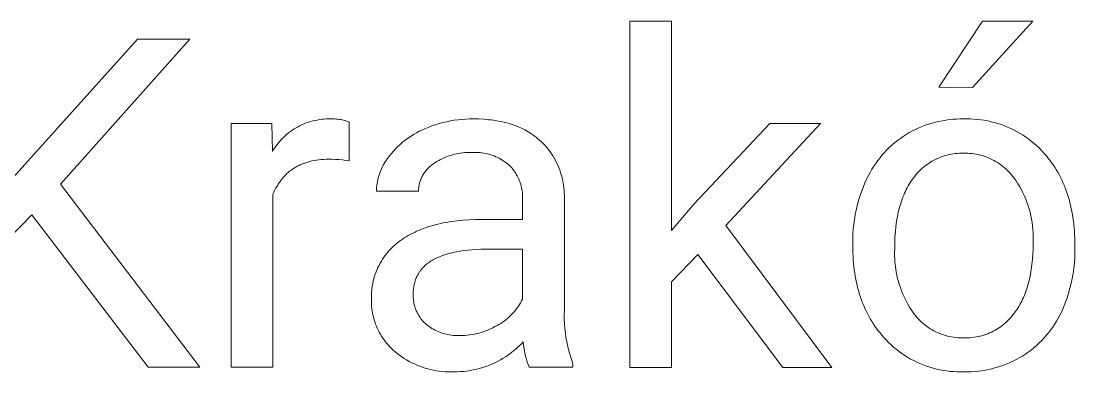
# Model space of a CAD drawing. Header units: millimetres. Extents: x 0 to 4468, y 0 to 3122.
# Drawn here: x 3651.7 to 3787.5, y 352.5 to 397.7 of the extents above; entities that cross this region are included whole.
import ezdxf

# ---------------------------------------------------------------- set-up
doc = ezdxf.new("R2010")
doc.units = ezdxf.units.MM
doc.header["$MEASUREMENT"] = 0
doc.layers.add('Domyślny', color=7, linetype='Continuous', true_color=0x000000)

msp = doc.modelspace()

# ---------------------------------------------------------------- linework, layer by layer
at = {"layer": 'Domyślny', "color": 18, "lineweight": 15, "true_color": 0x000000}
for p, q in [((3730.11, 353.09), (3730.11, 397.72)), ((3730.11, 397.72), (3735.49, 397.72)), ((3735.49, 397.72), (3735.49, 370.73)), ((3769.93, 389.21), (3775.54, 397.73)), ((3782.04, 397.73), (3774.26, 389.19)), ((3775.54, 397.73), (3782.04, 397.73)), ((3647.84, 374.48), (3666.65, 395.4)), ((3673.39, 395.4), (3656.74, 376.73)), ((3666.65, 395.4), (3673.39, 395.4)), ((3774.26, 389.19), (3769.93, 389.21)), ((3678.74, 353.1), (3678.74, 384.54)), ((3678.74, 384.54), (3683.97, 384.54)), ((3683.97, 384.54), (3684.06, 380.91)), ((3687.61, 384.25), (3687.87, 384.38)), ((3687.87, 384.38), (3688.14, 384.49)), ((3688.14, 384.49), (3688.41, 384.6)), ((3688.41, 384.6), (3688.69, 384.7)), ((3688.69, 384.7), (3688.96, 384.78)), ((3688.96, 384.78), (3689.24, 384.86)), ((3689.24, 384.86), (3689.53, 384.93)), ((3689.53, 384.93), (3689.81, 384.98)), ((3689.81, 384.98), (3690.1, 385.03)), ((3690.1, 385.03), (3690.39, 385.07)), ((3690.39, 385.07), (3690.68, 385.1)), ((3690.68, 385.1), (3690.97, 385.11)), ((3690.97, 385.11), (3691.26, 385.12)), ((3691.26, 385.12), (3691.55, 385.12)), ((3691.55, 385.12), (3691.74, 385.12)), ((3691.74, 385.12), (3691.93, 385.12)), ((3691.93, 385.12), (3692.12, 385.12)), ((3692.12, 385.12), (3692.3, 385.1)), ((3692.3, 385.1), (3692.49, 385.09)), ((3692.49, 385.09), (3692.67, 385.06)), ((3692.67, 385.06), (3692.86, 385.03)), ((3692.86, 385.03), (3693.04, 384.99)), ((3693.04, 384.99), (3693.22, 384.95)), ((3693.22, 384.95), (3693.41, 384.9)), ((3693.41, 384.9), (3693.58, 384.84)), ((3693.58, 384.84), (3693.76, 384.78)), ((3693.76, 384.78), (3693.94, 384.71)), ((3693.94, 384.71), (3693.94, 379.71)), ((3704.59, 384.21), (3705.06, 384.37)), ((3705.06, 384.37), (3705.53, 384.52)), ((3705.53, 384.52), (3706.01, 384.65)), ((3706.01, 384.65), (3706.5, 384.76)), ((3706.5, 384.76), (3706.98, 384.86)), ((3706.98, 384.86), (3707.47, 384.94)), ((3707.47, 384.94), (3707.96, 385.01)), ((3707.96, 385.01), (3708.46, 385.06)), ((3708.46, 385.06), (3708.95, 385.1)), ((3708.95, 385.1), (3709.45, 385.12)), ((3709.45, 385.12), (3709.95, 385.12)), ((3709.95, 385.12), (3710.62, 385.11)), ((3710.62, 385.11), (3711.27, 385.08)), ((3711.27, 385.08), (3711.59, 385.05)), ((3711.59, 385.05), (3711.9, 385.02)), ((3711.9, 385.02), (3712.21, 384.99)), ((3712.21, 384.99), (3712.52, 384.95)), ((3712.52, 384.95), (3712.82, 384.91)), ((3712.82, 384.91), (3713.12, 384.85)), ((3713.12, 384.85), (3713.41, 384.8)), ((3713.41, 384.8), (3713.7, 384.74)), ((3713.7, 384.74), (3713.98, 384.67)), ((3713.98, 384.67), (3714.26, 384.6)), ((3714.26, 384.6), (3714.53, 384.52)), ((3714.53, 384.52), (3714.8, 384.44)), ((3714.8, 384.44), (3715.06, 384.35)), ((3715.06, 384.35), (3715.32, 384.26)), ((3738.37, 374.19), (3748.16, 384.54)), ((3754.69, 384.54), (3742.46, 371.4)), ((3748.16, 384.54), (3754.69, 384.54)), ((3768.18, 384.3), (3768.61, 384.45)), ((3768.61, 384.45), (3769.05, 384.58)), ((3769.05, 384.58), (3769.49, 384.7)), ((3769.49, 384.7), (3769.93, 384.8)), ((3769.93, 384.8), (3770.38, 384.89)), ((3770.38, 384.89), (3770.83, 384.97)), ((3770.83, 384.97), (3771.28, 385.03)), ((3771.28, 385.03), (3771.73, 385.07)), ((3771.73, 385.07), (3772.19, 385.1)), ((3772.19, 385.1), (3772.64, 385.11)), ((3772.64, 385.11), (3773.1, 385.11)), ((3773.1, 385.11), (3773.55, 385.12)), ((3773.55, 385.12), (3774, 385.12)), ((3774, 385.12), (3774.45, 385.1)), ((3774.45, 385.1), (3774.89, 385.06)), ((3774.89, 385.06), (3775.34, 385.01)), ((3775.34, 385.01), (3775.78, 384.94)), ((3775.78, 384.94), (3776.23, 384.86)), ((3776.23, 384.86), (3776.66, 384.76)), ((3776.66, 384.76), (3777.1, 384.65)), ((3777.1, 384.65), (3777.53, 384.52)), ((3777.53, 384.52), (3777.96, 384.38)), ((3777.96, 384.38), (3778.38, 384.23)), ((3685.69, 382.94), (3685.91, 383.14)), ((3685.91, 383.14), (3686.13, 383.32)), ((3686.13, 383.32), (3686.36, 383.5)), ((3686.36, 383.5), (3686.6, 383.67)), ((3686.6, 383.67), (3686.85, 383.83)), ((3686.85, 383.83), (3687.09, 383.98)), ((3687.09, 383.98), (3687.35, 384.12)), ((3687.35, 384.12), (3687.61, 384.25)), ((3701.97, 382.95), (3702.29, 383.15)), ((3702.29, 383.15), (3702.63, 383.34)), ((3702.63, 383.34), (3702.97, 383.52)), ((3702.97, 383.52), (3703.31, 383.69)), ((3703.31, 383.69), (3703.67, 383.84)), ((3703.67, 383.84), (3704.12, 384.03)), ((3704.12, 384.03), (3704.59, 384.21)), ((3715.32, 384.26), (3715.58, 384.16)), ((3715.58, 384.16), (3715.82, 384.06)), ((3715.82, 384.06), (3716.07, 383.95)), ((3716.07, 383.95), (3716.31, 383.83)), ((3716.31, 383.83), (3716.55, 383.71)), ((3716.55, 383.71), (3716.78, 383.59)), ((3716.78, 383.59), (3717, 383.46)), ((3717, 383.46), (3717.23, 383.32)), ((3717.23, 383.32), (3717.44, 383.18)), ((3717.44, 383.18), (3717.65, 383.04)), ((3717.65, 383.04), (3717.86, 382.88)), ((3765.34, 382.87), (3765.72, 383.12)), ((3765.72, 383.12), (3766.11, 383.35)), ((3766.11, 383.35), (3766.51, 383.57)), ((3766.51, 383.57), (3766.92, 383.77)), ((3766.92, 383.77), (3767.34, 383.96)), ((3767.34, 383.96), (3767.76, 384.14)), ((3767.76, 384.14), (3768.18, 384.3)), ((3778.38, 384.23), (3778.79, 384.06)), ((3778.79, 384.06), (3779.2, 383.88)), ((3779.2, 383.88), (3779.61, 383.68)), ((3779.61, 383.68), (3780.01, 383.47)), ((3780.01, 383.47), (3780.4, 383.25)), ((3780.4, 383.25), (3780.78, 383.01)), ((3780.78, 383.01), (3781.15, 382.76)), ((3684.36, 381.4), (3684.53, 381.64)), ((3684.53, 381.64), (3684.7, 381.87)), ((3684.7, 381.87), (3684.88, 382.1)), ((3684.88, 382.1), (3685.07, 382.32)), ((3685.07, 382.32), (3685.27, 382.54)), ((3685.27, 382.54), (3685.48, 382.74)), ((3685.48, 382.74), (3685.69, 382.94)), ((3700.16, 381.52), (3700.44, 381.78)), ((3700.44, 381.78), (3700.73, 382.04)), ((3700.73, 382.04), (3701.03, 382.28)), ((3701.03, 382.28), (3701.33, 382.52)), ((3701.33, 382.52), (3701.65, 382.74)), ((3701.65, 382.74), (3701.97, 382.95)), ((3717.86, 382.88), (3718.06, 382.73)), ((3718.06, 382.73), (3718.26, 382.57)), ((3718.26, 382.57), (3718.46, 382.4)), ((3718.46, 382.4), (3718.7, 382.17)), ((3718.7, 382.17), (3718.94, 381.93)), ((3718.94, 381.93), (3719.17, 381.68)), ((3719.17, 381.68), (3719.39, 381.43)), ((3763.57, 381.46), (3763.9, 381.76)), ((3763.9, 381.76), (3764.25, 382.06)), ((3764.25, 382.06), (3764.6, 382.34)), ((3764.6, 382.34), (3764.96, 382.61)), ((3764.96, 382.61), (3765.34, 382.87)), ((3781.15, 382.76), (3781.52, 382.5)), ((3781.52, 382.5), (3781.87, 382.22)), ((3781.87, 382.22), (3782.22, 381.94)), ((3782.22, 381.94), (3782.55, 381.64)), ((3782.55, 381.64), (3782.88, 381.33)), ((3684.06, 380.91), (3684.2, 381.16)), ((3684.2, 381.16), (3684.36, 381.4)), ((3698.99, 380.18), (3699.14, 380.37)), ((3699.14, 380.37), (3699.38, 380.67)), ((3699.38, 380.67), (3699.63, 380.96)), ((3699.63, 380.96), (3699.89, 381.25)), ((3699.89, 381.25), (3700.16, 381.52)), ((3706.71, 380.33), (3706.46, 380.24)), ((3706.97, 380.42), (3706.71, 380.33)), ((3707.23, 380.5), (3706.97, 380.42)), ((3707.49, 380.57), (3707.23, 380.5)), ((3707.75, 380.63), (3707.49, 380.57)), ((3708.02, 380.68), (3707.75, 380.63)), ((3708.28, 380.72), (3708.02, 380.68)), ((3708.55, 380.75), (3708.28, 380.72)), ((3708.82, 380.78), (3708.55, 380.75)), ((3709.09, 380.79), (3708.82, 380.78)), ((3709.36, 380.79), (3709.09, 380.79)), ((3709.63, 380.79), (3709.36, 380.79)), ((3709.87, 380.8), (3709.63, 380.79)), ((3710.1, 380.81), (3709.87, 380.8)), ((3710.33, 380.81), (3710.1, 380.81)), ((3710.57, 380.79), (3710.33, 380.81)), ((3710.8, 380.78), (3710.57, 380.79)), ((3711.03, 380.75), (3710.8, 380.78)), ((3711.27, 380.71), (3711.03, 380.75)), ((3711.5, 380.67), (3711.27, 380.71)), ((3711.72, 380.62), (3711.5, 380.67)), ((3711.95, 380.56), (3711.72, 380.62)), ((3712.17, 380.49), (3711.95, 380.56)), ((3712.4, 380.42), (3712.17, 380.49)), ((3712.62, 380.34), (3712.4, 380.42)), ((3712.83, 380.25), (3712.62, 380.34)), ((3719.39, 381.43), (3719.6, 381.17)), ((3719.6, 381.17), (3719.8, 380.9)), ((3719.8, 380.9), (3719.99, 380.62)), ((3719.99, 380.62), (3720.17, 380.34)), ((3720.17, 380.34), (3720.35, 380.06)), ((3762.34, 380.12), (3762.63, 380.47)), ((3762.63, 380.47), (3762.93, 380.81)), ((3762.93, 380.81), (3763.24, 381.14)), ((3763.24, 381.14), (3763.57, 381.46)), ((3770.48, 380.31), (3770.23, 380.22)), ((3770.74, 380.39), (3770.48, 380.31)), ((3770.99, 380.46), (3770.74, 380.39)), ((3771.25, 380.52), (3770.99, 380.46)), ((3771.51, 380.57), (3771.25, 380.52)), ((3771.77, 380.61), (3771.51, 380.57)), ((3772.04, 380.65), (3771.77, 380.61)), ((3772.3, 380.67), (3772.04, 380.65)), ((3772.57, 380.69), (3772.3, 380.67)), ((3772.83, 380.7), (3772.57, 380.69)), ((3773.1, 380.7), (3772.83, 380.7)), ((3773.37, 380.7), (3773.1, 380.7)), ((3773.64, 380.69), (3773.37, 380.7)), ((3773.91, 380.68), (3773.64, 380.69)), ((3774.18, 380.65), (3773.91, 380.68)), ((3774.45, 380.62), (3774.18, 380.65)), ((3774.71, 380.57), (3774.45, 380.62)), ((3774.98, 380.52), (3774.71, 380.57)), ((3775.24, 380.46), (3774.98, 380.52)), ((3775.5, 380.39), (3775.24, 380.46)), ((3775.76, 380.31), (3775.5, 380.39)), ((3776.01, 380.22), (3775.76, 380.31)), ((3782.88, 381.33), (3783.2, 381.01)), ((3783.2, 381.01), (3783.5, 380.68)), ((3783.5, 380.68), (3783.74, 380.4)), ((3783.74, 380.4), (3783.98, 380.11)), ((3687.09, 378.93), (3686.97, 378.86)), ((3687.2, 378.99), (3687.09, 378.93)), ((3687.32, 379.06), (3687.2, 378.99)), ((3687.44, 379.12), (3687.32, 379.06)), ((3687.56, 379.17), (3687.44, 379.12)), ((3687.68, 379.23), (3687.56, 379.17)), ((3687.81, 379.29), (3687.68, 379.23)), ((3687.93, 379.34), (3687.81, 379.29)), ((3688.06, 379.39), (3687.93, 379.34)), ((3688.19, 379.43), (3688.06, 379.39)), ((3688.32, 379.48), (3688.19, 379.43)), ((3688.45, 379.52), (3688.32, 379.48)), ((3688.59, 379.56), (3688.45, 379.52)), ((3688.72, 379.6), (3688.59, 379.56)), ((3688.86, 379.64), (3688.72, 379.6)), ((3689, 379.67), (3688.86, 379.64)), ((3689.14, 379.71), (3689, 379.67)), ((3689.43, 379.76), (3689.14, 379.71)), ((3689.72, 379.81), (3689.43, 379.76)), ((3690.02, 379.85), (3689.72, 379.81)), ((3690.33, 379.88), (3690.02, 379.85)), ((3690.64, 379.91), (3690.33, 379.88)), ((3690.96, 379.92), (3690.64, 379.91)), ((3691.29, 379.92), (3690.96, 379.92)), ((3691.73, 379.92), (3691.29, 379.92)), ((3692.17, 379.91), (3691.73, 379.92)), ((3692.62, 379.88), (3692.17, 379.91)), ((3693.06, 379.84), (3692.62, 379.88)), ((3693.5, 379.78), (3693.06, 379.84)), ((3693.94, 379.71), (3693.5, 379.78)), ((3698.1, 378.7), (3698.2, 378.92)), ((3698.2, 378.92), (3698.32, 379.14)), ((3698.32, 379.14), (3698.44, 379.36)), ((3698.44, 379.36), (3698.56, 379.57)), ((3698.56, 379.57), (3698.7, 379.78)), ((3698.7, 379.78), (3698.84, 379.98)), ((3698.84, 379.98), (3698.99, 380.18)), ((3704.32, 378.97), (3704.21, 378.87)), ((3704.44, 379.07), (3704.32, 378.97)), ((3704.55, 379.16), (3704.44, 379.07)), ((3704.67, 379.25), (3704.55, 379.16)), ((3704.8, 379.33), (3704.67, 379.25)), ((3705.02, 379.49), (3704.8, 379.33)), ((3705.25, 379.63), (3705.02, 379.49)), ((3705.48, 379.77), (3705.25, 379.63)), ((3705.72, 379.9), (3705.48, 379.77)), ((3705.96, 380.02), (3705.72, 379.9)), ((3706.21, 380.13), (3705.96, 380.02)), ((3706.46, 380.24), (3706.21, 380.13)), ((3713.04, 380.15), (3712.83, 380.25)), ((3713.25, 380.05), (3713.04, 380.15)), ((3713.46, 379.93), (3713.25, 380.05)), ((3713.66, 379.82), (3713.46, 379.93)), ((3713.86, 379.69), (3713.66, 379.82)), ((3714.05, 379.56), (3713.86, 379.69)), ((3714.24, 379.42), (3714.05, 379.56)), ((3714.42, 379.28), (3714.24, 379.42)), ((3714.6, 379.12), (3714.42, 379.28)), ((3714.74, 378.97), (3714.6, 379.12)), ((3714.88, 378.82), (3714.74, 378.97)), ((3720.35, 380.06), (3720.51, 379.76)), ((3720.51, 379.76), (3720.66, 379.46)), ((3720.66, 379.46), (3720.81, 379.16)), ((3720.81, 379.16), (3720.94, 378.85)), ((3761.3, 378.63), (3761.54, 379.01)), ((3761.54, 379.01), (3761.79, 379.39)), ((3761.79, 379.39), (3762.06, 379.76)), ((3762.06, 379.76), (3762.34, 380.12)), ((3768.15, 379.06), (3767.94, 378.89)), ((3768.36, 379.22), (3768.15, 379.06)), ((3768.58, 379.37), (3768.36, 379.22)), ((3768.8, 379.52), (3768.58, 379.37)), ((3769.03, 379.66), (3768.8, 379.52)), ((3769.26, 379.79), (3769.03, 379.66)), ((3769.5, 379.91), (3769.26, 379.79)), ((3769.74, 380.02), (3769.5, 379.91)), ((3769.98, 380.12), (3769.74, 380.02)), ((3770.23, 380.22), (3769.98, 380.12)), ((3776.27, 380.12), (3776.01, 380.22)), ((3776.51, 380.01), (3776.27, 380.12)), ((3776.76, 379.9), (3776.51, 380.01)), ((3777, 379.78), (3776.76, 379.9)), ((3777.24, 379.65), (3777, 379.78)), ((3777.47, 379.51), (3777.24, 379.65)), ((3777.69, 379.36), (3777.47, 379.51)), ((3777.92, 379.2), (3777.69, 379.36)), ((3778.13, 379.04), (3777.92, 379.2)), ((3778.34, 378.87), (3778.13, 379.04)), ((3783.98, 380.11), (3784.21, 379.82)), ((3784.21, 379.82), (3784.43, 379.52)), ((3784.43, 379.52), (3784.64, 379.21)), ((3784.64, 379.21), (3784.85, 378.9)), ((3784.85, 378.9), (3785.05, 378.59)), ((3685.45, 377.59), (3685.36, 377.49)), ((3685.54, 377.69), (3685.45, 377.59)), ((3685.63, 377.79), (3685.54, 377.69)), ((3685.72, 377.88), (3685.63, 377.79)), ((3685.82, 377.97), (3685.72, 377.88)), ((3685.92, 378.07), (3685.82, 377.97)), ((3686.01, 378.16), (3685.92, 378.07)), ((3686.11, 378.24), (3686.01, 378.16)), ((3686.22, 378.33), (3686.11, 378.24)), ((3686.32, 378.41), (3686.22, 378.33)), ((3686.42, 378.49), (3686.32, 378.41)), ((3686.53, 378.57), (3686.42, 378.49)), ((3686.64, 378.64), (3686.53, 378.57)), ((3686.75, 378.72), (3686.64, 378.64)), ((3686.86, 378.79), (3686.75, 378.72)), ((3686.97, 378.86), (3686.86, 378.79)), ((3697.69, 377.53), (3697.75, 377.77)), ((3697.75, 377.77), (3697.83, 378.01)), ((3697.83, 378.01), (3697.91, 378.24)), ((3697.91, 378.24), (3698, 378.47)), ((3698, 378.47), (3698.1, 378.7)), ((3703.26, 377.55), (3703.2, 377.41)), ((3703.33, 377.68), (3703.26, 377.55)), ((3703.39, 377.82), (3703.33, 377.68)), ((3703.47, 377.95), (3703.39, 377.82)), ((3703.55, 378.07), (3703.47, 377.95)), ((3703.63, 378.2), (3703.55, 378.07)), ((3703.72, 378.32), (3703.63, 378.2)), ((3703.81, 378.43), (3703.72, 378.32)), ((3703.9, 378.55), (3703.81, 378.43)), ((3704, 378.66), (3703.9, 378.55)), ((3704.11, 378.77), (3704, 378.66)), ((3704.21, 378.87), (3704.11, 378.77)), ((3715.01, 378.66), (3714.88, 378.82)), ((3715.13, 378.5), (3715.01, 378.66)), ((3715.25, 378.33), (3715.13, 378.5)), ((3715.36, 378.16), (3715.25, 378.33)), ((3715.47, 377.98), (3715.36, 378.16)), ((3715.57, 377.8), (3715.47, 377.98)), ((3715.66, 377.62), (3715.57, 377.8)), ((3715.75, 377.43), (3715.66, 377.62)), ((3720.94, 378.85), (3721.06, 378.54)), ((3721.06, 378.54), (3721.17, 378.22)), ((3721.17, 378.22), (3721.27, 377.9)), ((3721.27, 377.9), (3721.36, 377.57)), ((3721.36, 377.57), (3721.43, 377.25)), ((3760.66, 377.42), (3760.86, 377.83)), ((3760.86, 377.83), (3761.07, 378.23)), ((3761.07, 378.23), (3761.3, 378.63)), ((3766.67, 377.54), (3766.52, 377.34)), ((3766.83, 377.75), (3766.67, 377.54)), ((3767, 377.96), (3766.83, 377.75)), ((3767.18, 378.16), (3767, 377.96)), ((3767.36, 378.35), (3767.18, 378.16)), ((3767.55, 378.54), (3767.36, 378.35)), ((3767.74, 378.72), (3767.55, 378.54)), ((3767.94, 378.89), (3767.74, 378.72)), ((3778.55, 378.7), (3778.34, 378.87)), ((3778.74, 378.51), (3778.55, 378.7)), ((3778.93, 378.32), (3778.74, 378.51)), ((3779.12, 378.12), (3778.93, 378.32)), ((3779.3, 377.92), (3779.12, 378.12)), ((3779.47, 377.71), (3779.3, 377.92)), ((3779.63, 377.5), (3779.47, 377.71)), ((3785.05, 378.59), (3785.24, 378.27)), ((3785.24, 378.27), (3785.42, 377.94)), ((3785.42, 377.94), (3785.59, 377.61)), ((3785.59, 377.61), (3785.76, 377.27)), ((3656.74, 376.73), (3674.7, 353.1)), ((3684.5, 376.22), (3684.37, 375.96)), ((3684.64, 376.47), (3684.5, 376.22)), ((3684.72, 376.59), (3684.64, 376.47)), ((3684.79, 376.71), (3684.72, 376.59)), ((3684.87, 376.83), (3684.79, 376.71)), ((3684.95, 376.94), (3684.87, 376.83)), ((3685.03, 377.05), (3684.95, 376.94)), ((3685.11, 377.17), (3685.03, 377.05)), ((3685.19, 377.27), (3685.11, 377.17)), ((3685.28, 377.38), (3685.19, 377.27)), ((3685.36, 377.49), (3685.28, 377.38)), ((3697.46, 376.07), (3697.47, 376.32)), ((3697.47, 376.32), (3697.5, 376.56)), ((3697.5, 376.56), (3697.53, 376.81)), ((3697.53, 376.81), (3697.58, 377.05)), ((3697.58, 377.05), (3697.63, 377.29)), ((3697.63, 377.29), (3697.69, 377.53)), ((3702.89, 376.27), (3702.88, 376.12)), ((3702.91, 376.41), (3702.89, 376.27)), ((3702.94, 376.56), (3702.91, 376.41)), ((3702.97, 376.71), (3702.94, 376.56)), ((3703.01, 376.85), (3702.97, 376.71)), ((3703.05, 376.99), (3703.01, 376.85)), ((3703.09, 377.14), (3703.05, 376.99)), ((3703.14, 377.28), (3703.09, 377.14)), ((3703.2, 377.41), (3703.14, 377.28)), ((3715.83, 377.24), (3715.75, 377.43)), ((3715.91, 377.05), (3715.83, 377.24)), ((3715.98, 376.86), (3715.91, 377.05)), ((3716.04, 376.66), (3715.98, 376.86)), ((3716.1, 376.46), (3716.04, 376.66)), ((3716.14, 376.26), (3716.1, 376.46)), ((3716.19, 376.06), (3716.14, 376.26)), ((3721.43, 377.25), (3721.5, 376.92)), ((3721.5, 376.92), (3721.55, 376.59)), ((3721.55, 376.59), (3721.6, 376.25)), ((3721.6, 376.25), (3721.63, 375.92)), ((3759.95, 375.73), (3760.16, 376.3)), ((3760.16, 376.3), (3760.4, 376.86)), ((3760.4, 376.86), (3760.66, 377.42)), ((3765.84, 376.25), (3765.72, 376.02)), ((3765.97, 376.48), (3765.84, 376.25)), ((3766.1, 376.7), (3765.97, 376.48)), ((3766.24, 376.92), (3766.1, 376.7)), ((3766.38, 377.13), (3766.24, 376.92)), ((3766.52, 377.34), (3766.38, 377.13)), ((3779.88, 377.13), (3779.63, 377.5)), ((3780.12, 376.75), (3779.88, 377.13)), ((3780.35, 376.37), (3780.12, 376.75)), ((3780.56, 375.98), (3780.35, 376.37)), ((3785.76, 377.27), (3785.92, 376.92)), ((3785.92, 376.92), (3786.07, 376.57)), ((3786.07, 376.57), (3786.21, 376.22)), ((3786.21, 376.22), (3786.34, 375.86)), ((3684.24, 375.69), (3684.11, 375.41)), ((3684.11, 375.41), (3684.11, 353.1)), ((3684.37, 375.96), (3684.24, 375.69)), ((3697.45, 375.82), (3697.46, 376.07)), ((3702.86, 375.82), (3697.45, 375.82)), ((3702.87, 375.97), (3702.86, 375.82)), ((3702.88, 376.12), (3702.87, 375.97)), ((3716.22, 375.86), (3716.19, 376.06)), ((3716.25, 375.66), (3716.22, 375.86)), ((3716.27, 375.45), (3716.25, 375.66)), ((3716.28, 375.25), (3716.27, 375.45)), ((3716.29, 375.04), (3716.28, 375.25)), ((3716.28, 374.63), (3716.29, 374.84)), ((3716.29, 374.84), (3716.29, 375.04)), ((3721.63, 375.92), (3721.65, 375.58)), ((3721.65, 375.58), (3721.66, 375.25)), ((3721.66, 375.25), (3721.66, 374.91)), ((3721.66, 374.91), (3721.66, 360.45)), ((3759.56, 374.56), (3759.74, 375.15)), ((3759.74, 375.15), (3759.95, 375.73)), ((3765.28, 375.03), (3765.19, 374.77)), ((3765.39, 375.28), (3765.28, 375.03)), ((3765.49, 375.53), (3765.39, 375.28)), ((3765.61, 375.78), (3765.49, 375.53)), ((3765.72, 376.02), (3765.61, 375.78)), ((3780.76, 375.58), (3780.56, 375.98)), ((3780.94, 375.18), (3780.76, 375.58)), ((3781.12, 374.77), (3780.94, 375.18)), ((3786.34, 375.86), (3786.47, 375.49)), ((3786.47, 375.49), (3786.59, 375.12)), ((3786.59, 375.12), (3786.7, 374.74)), ((3716.28, 372.16), (3716.28, 374.63)), ((3735.49, 370.73), (3738.37, 374.19)), ((3759.26, 373.37), (3759.4, 373.97)), ((3759.4, 373.97), (3759.56, 374.56)), ((3764.84, 373.68), (3764.77, 373.39)), ((3764.92, 373.96), (3764.84, 373.68)), ((3765.01, 374.23), (3764.92, 373.96)), ((3765.09, 374.5), (3765.01, 374.23)), ((3765.19, 374.77), (3765.09, 374.5)), ((3781.28, 374.35), (3781.12, 374.77)), ((3781.42, 373.93), (3781.28, 374.35)), ((3781.55, 373.5), (3781.42, 373.93)), ((3781.67, 373.08), (3781.55, 373.5)), ((3786.7, 374.74), (3786.81, 374.36)), ((3786.81, 374.36), (3786.9, 373.97)), ((3786.9, 373.97), (3786.99, 373.57)), ((3786.99, 373.57), (3787.07, 373.17)), ((3653.02, 372.77), (3647.84, 367.4)), ((3668.02, 353.1), (3653.02, 372.77)), ((3708.62, 372.06), (3709.41, 372.12)), ((3709.41, 372.12), (3710.22, 372.15)), ((3710.22, 372.15), (3711.05, 372.16)), ((3711.05, 372.16), (3716.28, 372.16)), ((3758.95, 371.55), (3759.04, 372.16)), ((3759.04, 372.16), (3759.14, 372.77)), ((3759.14, 372.77), (3759.26, 373.37)), ((3764.52, 372.19), (3764.47, 371.88)), ((3764.58, 372.5), (3764.52, 372.19)), ((3764.64, 372.8), (3764.58, 372.5)), ((3764.7, 373.1), (3764.64, 372.8)), ((3764.77, 373.39), (3764.7, 373.1)), ((3781.77, 372.64), (3781.67, 373.08)), ((3781.86, 372.21), (3781.77, 372.64)), ((3781.94, 371.77), (3781.86, 372.21)), ((3787.07, 373.17), (3787.15, 372.76)), ((3787.15, 372.76), (3787.21, 372.35)), ((3787.21, 372.35), (3787.27, 371.93)), ((3702.61, 370.63), (3702.9, 370.75)), ((3702.9, 370.75), (3703.19, 370.87)), ((3703.19, 370.87), (3703.48, 370.99)), ((3703.48, 370.99), (3703.78, 371.1)), ((3703.78, 371.1), (3704.09, 371.2)), ((3704.09, 371.2), (3704.4, 371.3)), ((3704.4, 371.3), (3704.72, 371.39)), ((3704.72, 371.39), (3705.05, 371.48)), ((3705.05, 371.48), (3705.38, 371.56)), ((3705.38, 371.56), (3705.72, 371.64)), ((3705.72, 371.64), (3706.06, 371.71)), ((3706.06, 371.71), (3706.41, 371.78)), ((3706.41, 371.78), (3707.12, 371.89)), ((3707.12, 371.89), (3707.86, 371.99)), ((3707.86, 371.99), (3708.62, 372.06)), ((3742.46, 371.4), (3756.12, 353.09)), ((3758.85, 370.33), (3758.89, 370.94)), ((3758.89, 370.94), (3758.95, 371.55)), ((3764.38, 371.24), (3764.32, 370.58)), ((3764.47, 371.88), (3764.38, 371.24)), ((3782, 371.33), (3781.94, 371.77)), ((3782.04, 370.88), (3782, 371.33)), ((3782.07, 370.44), (3782.04, 370.88)), ((3787.27, 371.93), (3787.32, 371.51)), ((3787.32, 371.51), (3787.36, 371.08)), ((3787.36, 371.08), (3787.4, 370.65)), ((3700.31, 369.26), (3700.56, 369.44)), ((3700.56, 369.44), (3700.79, 369.61)), ((3700.79, 369.61), (3701.03, 369.77)), ((3701.03, 369.77), (3701.28, 369.92)), ((3701.28, 369.92), (3701.54, 370.08)), ((3701.54, 370.08), (3701.8, 370.22)), ((3701.8, 370.22), (3702.06, 370.36)), ((3702.06, 370.36), (3702.33, 370.5)), ((3702.33, 370.5), (3702.61, 370.63)), ((3758.83, 369.72), (3758.85, 370.33)), ((3758.83, 369.1), (3758.83, 369.72)), ((3764.27, 369.9), (3764.24, 369.19)), ((3764.32, 370.58), (3764.27, 369.9)), ((3782.09, 369.99), (3782.07, 370.44)), ((3782.07, 369.1), (3782.09, 369.55)), ((3782.09, 369.55), (3782.09, 369.99)), ((3787.4, 370.65), (3787.42, 370.21)), ((3787.42, 370.21), (3787.44, 369.76)), ((3787.44, 369.76), (3787.46, 368.85)), ((3698.97, 368.01), (3699.18, 368.24)), ((3699.18, 368.24), (3699.39, 368.46)), ((3699.39, 368.46), (3699.61, 368.67)), ((3699.61, 368.67), (3699.84, 368.87)), ((3699.84, 368.87), (3700.07, 369.07)), ((3700.07, 369.07), (3700.31, 369.26)), ((3708.22, 368.08), (3707.75, 367.99)), ((3708.71, 368.15), (3708.22, 368.08)), ((3709.23, 368.21), (3708.71, 368.15)), ((3709.76, 368.26), (3709.23, 368.21)), ((3710.31, 368.3), (3709.76, 368.26)), ((3710.88, 368.33), (3710.31, 368.3)), ((3711.46, 368.35), (3710.88, 368.33)), ((3712.07, 368.35), (3711.46, 368.35)), ((3716.28, 368.35), (3712.07, 368.35)), ((3716.28, 361.89), (3716.28, 368.35)), ((3758.83, 368.73), (3758.83, 369.1)), ((3758.83, 368.28), (3758.83, 368.73)), ((3758.85, 367.83), (3758.83, 368.28)), ((3764.23, 368.46), (3764.22, 368)), ((3764.24, 369.19), (3764.23, 368.46)), ((3782.03, 367.69), (3782.06, 368.39)), ((3782.06, 368.39), (3782.07, 369.1)), ((3787.46, 368.85), (3787.46, 368.46)), ((3787.46, 368.46), (3787.46, 367.81)), ((3697.92, 366.51), (3698.08, 366.78)), ((3698.08, 366.78), (3698.24, 367.03)), ((3698.24, 367.03), (3698.41, 367.29)), ((3698.41, 367.29), (3698.59, 367.53)), ((3698.59, 367.53), (3698.78, 367.77)), ((3698.78, 367.77), (3698.97, 368.01)), ((3704.36, 366.72), (3704.22, 366.62)), ((3704.51, 366.82), (3704.36, 366.72)), ((3704.66, 366.91), (3704.51, 366.82)), ((3704.82, 367), (3704.66, 366.91)), ((3704.98, 367.08), (3704.82, 367)), ((3705.15, 367.17), (3704.98, 367.08)), ((3705.32, 367.25), (3705.15, 367.17)), ((3705.49, 367.32), (3705.32, 367.25)), ((3705.67, 367.4), (3705.49, 367.32)), ((3705.86, 367.47), (3705.67, 367.4)), ((3706.05, 367.54), (3705.86, 367.47)), ((3706.25, 367.61), (3706.05, 367.54)), ((3706.45, 367.67), (3706.25, 367.61)), ((3706.65, 367.73), (3706.45, 367.67)), ((3706.86, 367.79), (3706.65, 367.73)), ((3707.3, 367.9), (3706.86, 367.79)), ((3707.75, 367.99), (3707.3, 367.9)), ((3738.86, 367.65), (3735.49, 364.14)), ((3749.81, 353.09), (3738.86, 367.65)), ((3758.87, 367.38), (3758.85, 367.83)), ((3758.89, 366.95), (3758.87, 367.38)), ((3758.93, 366.51), (3758.89, 366.95)), ((3764.22, 368), (3764.22, 367.53)), ((3764.22, 367.53), (3764.24, 367.06)), ((3764.24, 367.06), (3764.27, 366.59)), ((3781.92, 366.37), (3781.99, 367.02)), ((3781.99, 367.02), (3782.03, 367.69)), ((3787.43, 367.16), (3787.39, 366.51)), ((3787.46, 367.81), (3787.43, 367.16)), ((3697.3, 365.12), (3697.4, 365.41)), ((3697.4, 365.41), (3697.52, 365.69)), ((3697.52, 365.69), (3697.64, 365.97)), ((3697.64, 365.97), (3697.78, 366.24)), ((3697.78, 366.24), (3697.92, 366.51)), ((3702.97, 365.37), (3702.93, 365.3)), ((3703.02, 365.43), (3702.97, 365.37)), ((3703.06, 365.49), (3703.02, 365.43)), ((3703.11, 365.56), (3703.06, 365.49)), ((3703.16, 365.62), (3703.11, 365.56)), ((3703.21, 365.68), (3703.16, 365.62)), ((3703.26, 365.74), (3703.21, 365.68)), ((3703.36, 365.86), (3703.26, 365.74)), ((3703.47, 365.98), (3703.36, 365.86)), ((3703.58, 366.09), (3703.47, 365.98)), ((3703.7, 366.21), (3703.58, 366.09)), ((3703.82, 366.32), (3703.7, 366.21)), ((3703.95, 366.42), (3703.82, 366.32)), ((3704.08, 366.52), (3703.95, 366.42)), ((3704.22, 366.62), (3704.08, 366.52)), ((3758.97, 366.09), (3758.93, 366.51)), ((3759.02, 365.67), (3758.97, 366.09)), ((3759.08, 365.25), (3759.02, 365.67)), ((3764.27, 366.59), (3764.32, 366.13)), ((3764.32, 366.13), (3764.39, 365.66)), ((3764.39, 365.66), (3764.47, 365.2)), ((3781.74, 365.12), (3781.79, 365.43)), ((3781.79, 365.43), (3781.84, 365.73)), ((3781.84, 365.73), (3781.92, 366.37)), ((3787.32, 365.86), (3787.23, 365.21)), ((3787.39, 366.51), (3787.32, 365.86)), ((3696.97, 363.95), (3697.04, 364.24)), ((3697.04, 364.24), (3697.12, 364.54)), ((3697.12, 364.54), (3697.2, 364.83)), ((3697.2, 364.83), (3697.3, 365.12)), ((3702.39, 364.08), (3702.35, 363.92)), ((3702.43, 364.23), (3702.39, 364.08)), ((3702.48, 364.39), (3702.43, 364.23)), ((3702.54, 364.53), (3702.48, 364.39)), ((3702.57, 364.61), (3702.54, 364.53)), ((3702.6, 364.68), (3702.57, 364.61)), ((3702.63, 364.75), (3702.6, 364.68)), ((3702.67, 364.82), (3702.63, 364.75)), ((3702.7, 364.89), (3702.67, 364.82)), ((3702.74, 364.96), (3702.7, 364.89)), ((3702.77, 365.03), (3702.74, 364.96)), ((3702.81, 365.1), (3702.77, 365.03)), ((3702.85, 365.17), (3702.81, 365.1)), ((3702.89, 365.23), (3702.85, 365.17)), ((3702.93, 365.3), (3702.89, 365.23)), ((3735.49, 364.14), (3735.49, 353.09)), ((3759.15, 364.84), (3759.08, 365.25)), ((3759.22, 364.44), (3759.15, 364.84)), ((3759.3, 364.04), (3759.22, 364.44)), ((3759.39, 363.64), (3759.3, 364.04)), ((3764.47, 365.2), (3764.57, 364.74)), ((3764.57, 364.74), (3764.69, 364.29)), ((3764.69, 364.29), (3764.82, 363.84)), ((3781.47, 363.96), (3781.55, 364.24)), ((3781.55, 364.24), (3781.61, 364.53)), ((3781.61, 364.53), (3781.68, 364.82)), ((3781.68, 364.82), (3781.74, 365.12)), ((3787.12, 364.57), (3786.98, 363.93)), ((3787.23, 365.21), (3787.12, 364.57)), ((3696.8, 362.43), (3696.82, 362.74)), ((3696.82, 362.74), (3696.84, 363.04)), ((3696.84, 363.04), (3696.87, 363.34)), ((3696.87, 363.34), (3696.92, 363.64)), ((3696.92, 363.64), (3696.97, 363.95)), ((3702.2, 362.74), (3702.19, 362.56)), ((3702.21, 363.09), (3702.2, 362.92)), ((3702.2, 362.92), (3702.2, 362.74)), ((3702.23, 363.27), (3702.21, 363.09)), ((3702.25, 363.43), (3702.23, 363.27)), ((3702.28, 363.6), (3702.25, 363.43)), ((3702.31, 363.76), (3702.28, 363.6)), ((3702.35, 363.92), (3702.31, 363.76)), ((3759.49, 363.26), (3759.39, 363.64)), ((3759.6, 362.87), (3759.49, 363.26)), ((3759.71, 362.5), (3759.6, 362.87)), ((3764.82, 363.84), (3764.96, 363.4)), ((3764.96, 363.4), (3765.12, 362.96)), ((3765.12, 362.96), (3765.3, 362.52)), ((3780.94, 362.37), (3781.04, 362.62)), ((3781.04, 362.62), (3781.14, 362.88)), ((3781.14, 362.88), (3781.23, 363.14)), ((3781.23, 363.14), (3781.31, 363.41)), ((3781.31, 363.41), (3781.4, 363.68)), ((3781.4, 363.68), (3781.47, 363.96)), ((3786.64, 362.66), (3786.44, 362.04)), ((3786.82, 363.29), (3786.64, 362.66)), ((3786.98, 363.93), (3786.82, 363.29)), ((3696.8, 362.12), (3696.8, 362.43)), ((3696.81, 361.82), (3696.8, 362.12)), ((3696.81, 361.53), (3696.81, 361.82)), ((3696.81, 361.24), (3696.81, 361.53)), ((3702.19, 362.56), (3702.19, 362.39)), ((3702.19, 362.39), (3702.19, 362.22)), ((3702.19, 362.22), (3702.19, 362.05)), ((3702.19, 362.05), (3702.21, 361.88)), ((3702.21, 361.88), (3702.23, 361.71)), ((3702.23, 361.71), (3702.25, 361.54)), ((3702.25, 361.54), (3702.28, 361.38)), ((3702.28, 361.38), (3702.32, 361.21)), ((3715.89, 361.2), (3716.03, 361.43)), ((3716.03, 361.43), (3716.16, 361.66)), ((3716.16, 361.66), (3716.28, 361.89)), ((3759.83, 362.13), (3759.71, 362.5)), ((3759.96, 361.76), (3759.83, 362.13)), ((3760.1, 361.4), (3759.96, 361.76)), ((3760.24, 361.05), (3760.1, 361.4)), ((3765.3, 362.52), (3765.49, 362.09)), ((3765.49, 362.09), (3765.7, 361.67)), ((3765.7, 361.67), (3765.92, 361.26)), ((3765.92, 361.26), (3766.16, 360.86)), ((3780.36, 361.18), (3780.49, 361.41)), ((3780.49, 361.41), (3780.61, 361.64)), ((3780.61, 361.64), (3780.72, 361.88)), ((3780.72, 361.88), (3780.83, 362.12)), ((3780.83, 362.12), (3780.94, 362.37)), ((3786.22, 361.43), (3785.98, 360.82)), ((3786.44, 362.04), (3786.22, 361.43)), ((3696.83, 360.95), (3696.81, 361.24)), ((3696.86, 360.66), (3696.83, 360.95)), ((3696.9, 360.37), (3696.86, 360.66)), ((3696.95, 360.08), (3696.9, 360.37)), ((3697.01, 359.8), (3696.95, 360.08)), ((3702.32, 361.21), (3702.36, 361.04)), ((3702.36, 361.04), (3702.4, 360.88)), ((3702.4, 360.88), (3702.46, 360.72)), ((3702.46, 360.72), (3702.52, 360.56)), ((3702.52, 360.56), (3702.58, 360.4)), ((3702.58, 360.4), (3702.65, 360.24)), ((3702.65, 360.24), (3702.73, 360.09)), ((3702.73, 360.09), (3702.81, 359.94)), ((3702.81, 359.94), (3702.89, 359.79)), ((3714.71, 359.76), (3714.9, 359.94)), ((3714.9, 359.94), (3715.08, 360.14)), ((3715.08, 360.14), (3715.26, 360.34)), ((3715.26, 360.34), (3715.43, 360.55)), ((3715.43, 360.55), (3715.59, 360.76)), ((3715.59, 360.76), (3715.74, 360.98)), ((3715.74, 360.98), (3715.89, 361.2)), ((3721.66, 360.45), (3721.64, 359.87)), ((3760.39, 360.7), (3760.24, 361.05)), ((3760.55, 360.36), (3760.39, 360.7)), ((3760.72, 360.02), (3760.55, 360.36)), ((3760.89, 359.69), (3760.72, 360.02)), ((3766.16, 360.86), (3766.41, 360.46)), ((3766.41, 360.46), (3766.67, 360.07)), ((3766.67, 360.07), (3766.83, 359.86)), ((3779.34, 359.7), (3779.51, 359.91)), ((3779.51, 359.91), (3779.66, 360.12)), ((3779.66, 360.12), (3779.81, 360.32)), ((3779.81, 360.32), (3779.96, 360.53)), ((3779.96, 360.53), (3780.1, 360.74)), ((3780.1, 360.74), (3780.23, 360.96)), ((3780.23, 360.96), (3780.36, 361.18)), ((3785.72, 360.22), (3785.52, 359.82)), ((3785.98, 360.82), (3785.72, 360.22)), ((3697.07, 359.51), (3697.01, 359.8)), ((3697.15, 359.23), (3697.07, 359.51)), ((3697.24, 358.95), (3697.15, 359.23)), ((3697.33, 358.68), (3697.24, 358.95)), ((3697.44, 358.41), (3697.33, 358.68)), ((3702.89, 359.79), (3702.98, 359.65)), ((3702.98, 359.65), (3703.08, 359.51)), ((3703.08, 359.51), (3703.18, 359.37)), ((3703.18, 359.37), (3703.28, 359.23)), ((3703.28, 359.23), (3703.39, 359.1)), ((3703.39, 359.1), (3703.51, 358.98)), ((3703.51, 358.98), (3703.63, 358.85)), ((3703.63, 358.85), (3703.75, 358.73)), ((3703.75, 358.73), (3703.87, 358.62)), ((3703.87, 358.62), (3704.05, 358.48)), ((3713, 358.5), (3713.23, 358.63)), ((3713.23, 358.63), (3713.46, 358.77)), ((3713.46, 358.77), (3713.68, 358.92)), ((3713.68, 358.92), (3713.9, 359.07)), ((3713.9, 359.07), (3714.11, 359.23)), ((3714.11, 359.23), (3714.32, 359.4)), ((3714.32, 359.4), (3714.52, 359.57)), ((3714.52, 359.57), (3714.71, 359.76)), ((3721.64, 359.87), (3721.65, 359.28)), ((3721.65, 359.28), (3721.68, 358.7)), ((3721.68, 358.7), (3721.72, 358.11)), ((3761.08, 359.36), (3760.89, 359.69)), ((3761.27, 359.04), (3761.08, 359.36)), ((3761.47, 358.73), (3761.27, 359.04)), ((3761.67, 358.42), (3761.47, 358.73)), ((3766.83, 359.86), (3767, 359.65)), ((3767, 359.65), (3767.18, 359.45)), ((3767.18, 359.45), (3767.36, 359.25)), ((3767.36, 359.25), (3767.55, 359.06)), ((3767.55, 359.06), (3767.75, 358.88)), ((3767.75, 358.88), (3767.95, 358.7)), ((3767.95, 358.7), (3768.16, 358.53)), ((3768.16, 358.53), (3768.37, 358.37)), ((3778.03, 358.45), (3778.24, 358.61)), ((3778.24, 358.61), (3778.44, 358.77)), ((3778.44, 358.77), (3778.63, 358.95)), ((3778.63, 358.95), (3778.82, 359.13)), ((3778.82, 359.13), (3779, 359.31)), ((3779, 359.31), (3779.18, 359.51)), ((3779.18, 359.51), (3779.34, 359.7)), ((3784.84, 358.64), (3784.59, 358.27)), ((3785.08, 359.03), (3784.84, 358.64)), ((3785.3, 359.42), (3785.08, 359.03)), ((3785.52, 359.82), (3785.3, 359.42)), ((3697.55, 358.14), (3697.44, 358.41)), ((3697.68, 357.88), (3697.55, 358.14)), ((3697.81, 357.62), (3697.68, 357.88)), ((3697.95, 357.36), (3697.81, 357.62)), ((3698.1, 357.11), (3697.95, 357.36)), ((3704.05, 358.48), (3704.23, 358.35)), ((3704.23, 358.35), (3704.41, 358.23)), ((3704.41, 358.23), (3704.6, 358.11)), ((3704.6, 358.11), (3704.79, 358)), ((3704.79, 358), (3704.99, 357.89)), ((3704.99, 357.89), (3705.19, 357.8)), ((3705.19, 357.8), (3705.39, 357.7)), ((3705.39, 357.7), (3705.6, 357.62)), ((3705.6, 357.62), (3705.8, 357.54)), ((3705.8, 357.54), (3706.01, 357.47)), ((3706.01, 357.47), (3706.23, 357.41)), ((3706.23, 357.41), (3706.44, 357.36)), ((3706.44, 357.36), (3706.66, 357.31)), ((3706.66, 357.31), (3706.88, 357.27)), ((3706.88, 357.27), (3707.1, 357.24)), ((3707.1, 357.24), (3707.32, 357.21)), ((3707.32, 357.21), (3707.54, 357.2)), ((3707.54, 357.2), (3707.76, 357.19)), ((3707.76, 357.19), (3707.98, 357.19)), ((3707.98, 357.19), (3708.2, 357.19)), ((3708.2, 357.19), (3708.52, 357.2)), ((3708.52, 357.2), (3708.83, 357.21)), ((3708.83, 357.21), (3709.15, 357.24)), ((3709.15, 357.24), (3709.46, 357.27)), ((3709.46, 357.27), (3709.77, 357.32)), ((3709.77, 357.32), (3710.08, 357.38)), ((3710.08, 357.38), (3710.38, 357.45)), ((3710.38, 357.45), (3710.69, 357.52)), ((3710.69, 357.52), (3710.99, 357.61)), ((3710.99, 357.61), (3711.29, 357.71)), ((3711.29, 357.71), (3711.58, 357.82)), ((3711.58, 357.82), (3711.87, 357.93)), ((3711.87, 357.93), (3712.16, 358.06)), ((3712.16, 358.06), (3712.44, 358.2)), ((3712.44, 358.2), (3712.72, 358.35)), ((3712.72, 358.35), (3713, 358.5)), ((3721.72, 358.11), (3721.79, 357.53)), ((3721.79, 357.53), (3721.87, 356.95)), ((3761.89, 358.12), (3761.67, 358.42)), ((3762.11, 357.82), (3761.89, 358.12)), ((3762.34, 357.53), (3762.11, 357.82)), ((3762.57, 357.24), (3762.34, 357.53)), ((3762.82, 356.96), (3762.57, 357.24)), ((3768.37, 358.37), (3768.59, 358.22)), ((3768.59, 358.22), (3768.82, 358.07)), ((3768.82, 358.07), (3769.05, 357.94)), ((3769.05, 357.94), (3769.28, 357.81)), ((3769.28, 357.81), (3769.52, 357.68)), ((3769.52, 357.68), (3769.76, 357.57)), ((3769.76, 357.57), (3770.01, 357.46)), ((3770.01, 357.46), (3770.26, 357.37)), ((3770.26, 357.37), (3770.52, 357.28)), ((3770.52, 357.28), (3770.77, 357.2)), ((3770.77, 357.2), (3771.03, 357.13)), ((3775.22, 357.12), (3775.48, 357.18)), ((3775.48, 357.18), (3775.73, 357.26)), ((3775.73, 357.26), (3775.97, 357.34)), ((3775.97, 357.34), (3776.22, 357.43)), ((3776.22, 357.43), (3776.46, 357.53)), ((3776.46, 357.53), (3776.7, 357.64)), ((3776.7, 357.64), (3776.93, 357.75)), ((3776.93, 357.75), (3777.16, 357.88)), ((3777.16, 357.88), (3777.38, 358.01)), ((3777.38, 358.01), (3777.6, 358.15)), ((3777.6, 358.15), (3777.82, 358.29)), ((3777.82, 358.29), (3778.03, 358.45)), ((3783.76, 357.2), (3783.46, 356.86)), ((3784.04, 357.55), (3783.76, 357.2)), ((3784.32, 357.9), (3784.04, 357.55)), ((3784.59, 358.27), (3784.32, 357.9)), ((3698.26, 356.87), (3698.1, 357.11)), ((3698.43, 356.63), (3698.26, 356.87)), ((3698.6, 356.4), (3698.43, 356.63)), ((3698.79, 356.17), (3698.6, 356.4)), ((3698.98, 355.95), (3698.79, 356.17)), ((3699.18, 355.74), (3698.98, 355.95)), ((3716.08, 356.1), (3715.79, 355.81)), ((3716.37, 356.4), (3716.08, 356.1)), ((3716.41, 356.03), (3716.37, 356.4)), ((3716.45, 355.65), (3716.41, 356.03)), ((3721.87, 356.95), (3721.98, 356.37)), ((3721.98, 356.37), (3722.1, 355.8)), ((3763.12, 356.63), (3762.82, 356.96)), ((3763.43, 356.31), (3763.12, 356.63)), ((3763.76, 356), (3763.43, 356.31)), ((3764.09, 355.71), (3763.76, 356)), ((3771.03, 357.13), (3771.29, 357.07)), ((3771.29, 357.07), (3771.56, 357.02)), ((3771.56, 357.02), (3771.82, 356.98)), ((3771.82, 356.98), (3772.09, 356.94)), ((3772.09, 356.94), (3772.35, 356.92)), ((3772.35, 356.92), (3772.62, 356.9)), ((3772.62, 356.9), (3772.89, 356.9)), ((3772.89, 356.9), (3773.16, 356.9)), ((3773.16, 356.9), (3773.42, 356.9)), ((3773.42, 356.9), (3773.68, 356.9)), ((3773.68, 356.9), (3773.94, 356.92)), ((3773.94, 356.92), (3774.2, 356.94)), ((3774.2, 356.94), (3774.46, 356.97)), ((3774.46, 356.97), (3774.71, 357.01)), ((3774.71, 357.01), (3774.97, 357.06)), ((3774.97, 357.06), (3775.22, 357.12)), ((3782.49, 355.91), (3782.15, 355.61)), ((3782.82, 356.21), (3782.49, 355.91)), ((3783.15, 356.53), (3782.82, 356.21)), ((3783.46, 356.86), (3783.15, 356.53)), ((3699.38, 355.53), (3699.18, 355.74)), ((3699.59, 355.33), (3699.38, 355.53)), ((3699.81, 355.14), (3699.59, 355.33)), ((3700.1, 354.9), (3699.81, 355.14)), ((3700.4, 354.67), (3700.1, 354.9)), ((3700.7, 354.45), (3700.4, 354.67)), ((3701.01, 354.25), (3700.7, 354.45)), ((3714.15, 354.51), (3713.79, 354.28)), ((3714.49, 354.74), (3714.15, 354.51)), ((3714.83, 354.99), (3714.49, 354.74)), ((3715.16, 355.25), (3714.83, 354.99)), ((3715.48, 355.52), (3715.16, 355.25)), ((3715.79, 355.81), (3715.48, 355.52)), ((3716.51, 355.28), (3716.45, 355.65)), ((3716.58, 354.91), (3716.51, 355.28)), ((3716.67, 354.54), (3716.58, 354.91)), ((3716.77, 354.17), (3716.67, 354.54)), ((3722.1, 355.8), (3722.24, 355.23)), ((3722.24, 355.23), (3722.4, 354.67)), ((3722.4, 354.67), (3722.58, 354.11)), ((3764.43, 355.42), (3764.09, 355.71)), ((3764.79, 355.15), (3764.43, 355.42)), ((3765.15, 354.88), (3764.79, 355.15)), ((3765.52, 354.63), (3765.15, 354.88)), ((3765.9, 354.4), (3765.52, 354.63)), ((3780.69, 354.55), (3780.29, 354.32)), ((3781.07, 354.8), (3780.69, 354.55)), ((3781.44, 355.06), (3781.07, 354.8)), ((3781.8, 355.33), (3781.44, 355.06)), ((3782.15, 355.61), (3781.8, 355.33)), ((3674.7, 353.1), (3668.02, 353.1)), ((3684.11, 353.1), (3678.74, 353.1)), ((3701.33, 354.05), (3701.01, 354.25)), ((3701.66, 353.87), (3701.33, 354.05)), ((3701.99, 353.69), (3701.66, 353.87)), ((3702.33, 353.53), (3701.99, 353.69)), ((3702.67, 353.38), (3702.33, 353.53)), ((3703.01, 353.24), (3702.67, 353.38)), ((3703.37, 353.11), (3703.01, 353.24)), ((3703.72, 352.99), (3703.37, 353.11)), ((3711.53, 353.2), (3711.13, 353.07)), ((3711.92, 353.35), (3711.53, 353.2)), ((3712.31, 353.51), (3711.92, 353.35)), ((3712.69, 353.68), (3712.31, 353.51)), ((3713.06, 353.87), (3712.69, 353.68)), ((3713.43, 354.07), (3713.06, 353.87)), ((3713.79, 354.28), (3713.43, 354.07)), ((3716.88, 353.81), (3716.77, 354.17)), ((3717, 353.45), (3716.88, 353.81)), ((3717.13, 353.1), (3717, 353.45)), ((3722.77, 353.1), (3717.13, 353.1)), ((3722.58, 354.11), (3722.77, 353.56)), ((3722.77, 353.56), (3722.77, 353.1)), ((3766.29, 354.17), (3765.9, 354.4)), ((3766.68, 353.96), (3766.29, 354.17)), ((3767.08, 353.76), (3766.68, 353.96)), ((3767.49, 353.58), (3767.08, 353.76)), ((3767.9, 353.41), (3767.49, 353.58)), ((3768.32, 353.25), (3767.9, 353.41)), ((3768.75, 353.11), (3768.32, 353.25)), ((3769.18, 352.99), (3768.75, 353.11)), ((3777.74, 353.19), (3777.29, 353.06)), ((3778.18, 353.34), (3777.74, 353.19)), ((3778.61, 353.51), (3778.18, 353.34)), ((3779.04, 353.69), (3778.61, 353.51)), ((3779.46, 353.89), (3779.04, 353.69)), ((3779.88, 354.09), (3779.46, 353.89)), ((3780.29, 354.32), (3779.88, 354.09)), ((3704.08, 352.89), (3703.72, 352.99)), ((3704.44, 352.8), (3704.08, 352.89)), ((3704.81, 352.72), (3704.44, 352.8)), ((3705.18, 352.65), (3704.81, 352.72)), ((3705.55, 352.6), (3705.18, 352.65)), ((3705.92, 352.56), (3705.55, 352.6)), ((3706.29, 352.53), (3705.92, 352.56)), ((3706.67, 352.51), (3706.29, 352.53)), ((3707.04, 352.51), (3706.67, 352.51)), ((3707.42, 352.52), (3707.04, 352.51)), ((3707.83, 352.52), (3707.42, 352.52)), ((3708.25, 352.54), (3707.83, 352.52)), ((3708.67, 352.57), (3708.25, 352.54)), ((3709.09, 352.62), (3708.67, 352.57)), ((3709.5, 352.68), (3709.09, 352.62)), ((3709.91, 352.76), (3709.5, 352.68)), ((3710.32, 352.85), (3709.91, 352.76)), ((3710.73, 352.95), (3710.32, 352.85)), ((3711.13, 353.07), (3710.73, 352.95)), ((3735.49, 353.09), (3730.11, 353.09)), ((3756.12, 353.09), (3749.81, 353.09)), ((3769.61, 352.87), (3769.18, 352.99)), ((3770.05, 352.78), (3769.61, 352.87)), ((3770.49, 352.69), (3770.05, 352.78)), ((3770.93, 352.63), (3770.49, 352.69)), ((3771.37, 352.57), (3770.93, 352.63)), ((3771.82, 352.54), (3771.37, 352.57)), ((3772.26, 352.51), (3771.82, 352.54)), ((3772.71, 352.51), (3772.26, 352.51)), ((3773.16, 352.51), (3772.71, 352.51)), ((3773.62, 352.51), (3773.16, 352.51)), ((3774.09, 352.53), (3773.62, 352.51)), ((3774.55, 352.56), (3774.09, 352.53)), ((3775.02, 352.6), (3774.55, 352.56)), ((3775.48, 352.66), (3775.02, 352.6)), ((3775.94, 352.74), (3775.48, 352.66)), ((3776.39, 352.83), (3775.94, 352.74)), ((3776.84, 352.94), (3776.39, 352.83)), ((3777.29, 353.06), (3776.84, 352.94))]:
    msp.add_line(p, q, dxfattribs=at)

doc.saveas('drawing.dxf')
